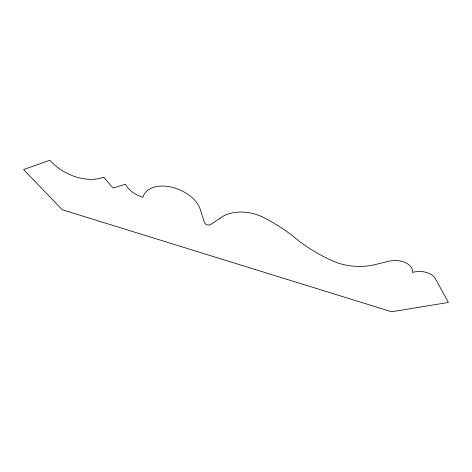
<?xml version="1.0" encoding="UTF-8"?>
<svg xmlns="http://www.w3.org/2000/svg" width="472" height="472" viewBox="0 0 472 472"><rect width="100%" height="100%" fill="white"/><g stroke="black" fill="none" stroke-linecap="round" stroke-linejoin="round"><path stroke-width="0.71" d="M220.223 218.129L210.235 224.825A3.693 2.425 15.1 0 1 204.453 222.56L199.768 207.887A33.565 21.948 18.2 0 0 171.212 187.071A27.405 18.042 18.3 0 0 142.922 197.278A22.833 15.287 20.9 0 1 125.481 184.21L113.097 188.074L103.657 177.183A39.902 26.184 26.3 0 1 49.867 160.238L23.6 169.578L62.304 209.769L391.63 311.762L448.4 302.452L435.332 278.61A16.502 9.941 0.8 0 0 412.392 272.409A16.85 10.413 2 0 0 389.022 261.205L374.945 264.627A46.35 30.597 3.8 0 1 331.167 260.261A185.16 134.095 -5.2 0 1 292.829 236.006A139.151 81.361 14.4 0 0 262.597 216.996A33.606 21.972 12.1 0 0 220.223 218.129"/></g></svg>
